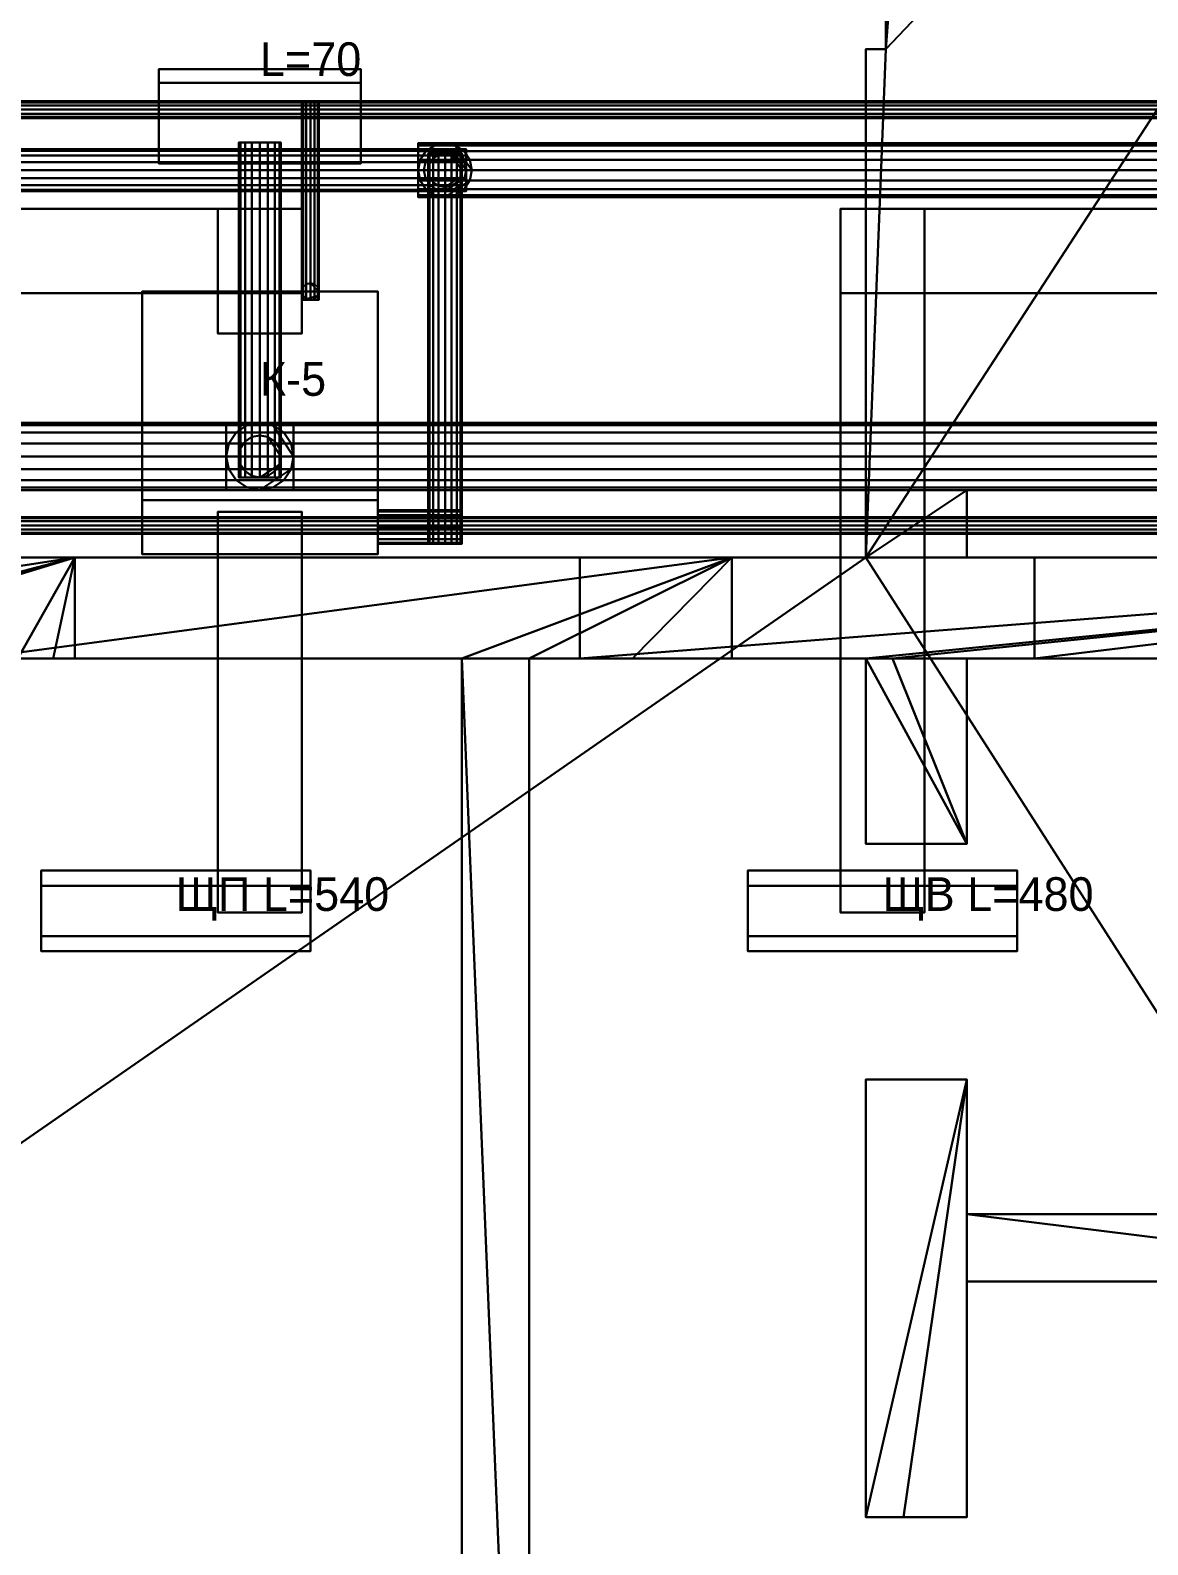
# Model space of a CAD drawing. Header units: millimetres. Extents: x -200 to 21055, y -200 to 16900.
# Drawn here: x 6918 to 10238, y 3517 to 8016 of the extents above; entities that cross this region are included whole.
import ezdxf

# ---------------------------------------------------------------- set-up
doc = ezdxf.new("R2010")
doc.units = ezdxf.units.MM
doc.layers.add('АР_3D_перекрытие', color=9, linetype='Continuous')
doc.layers.add('АР_3D_стены', color=8, linetype='Continuous')
for name, color, linetype, true_color in [('ОВ_3D_Кондиционирование', 6, 'Continuous', 0xc026d3), ('ОВ_3D_П1_приток', 5, 'Continuous', 0x2563eb), ('ОВ_3D_Фреон', 221, 'Continuous', 0xdb2777)]:
    doc.layers.add(name, color=color, linetype=linetype, true_color=true_color)

msp = doc.modelspace()

# ---------------------------------------------------------------- texts
at = {"layer": 'ОВ_3D_Кондиционирование'}
for s, p in [('К-5', (7600, 6930, 7700)), ('ЩП L=540', (7350, 5400, 7065)), ('ЩВ L=480', (9450, 5400, 7065))]:
    msp.add_text(s, height=100, dxfattribs=at).set_placement(p)
at = {"layer": 'ОВ_3D_П1_приток'}
msp.add_text('L=70', height=100, dxfattribs=at).set_placement((7600, 7880, 3210))

# ---------------------------------------------------------------- meshes
at = {"layer": 'АР_3D_перекрытие'}
mesh = msp.add_polyface(dxfattribs=at)
corners = [(9460, 7960, 3650), (9690, 11030, 3650), (12380, 11030, 3650), (12380, 11030, 4050), (9690, 11030, 4050), (9460, 7960, 4050), (9400.2, 6449.6, 3650), (9400.2, 7960, 3650), (9400.2, 7960, 4050), (9400.2, 6449.6, 4050), (150, 7960, 3650), (200.2, 7960, 3650), (200.2, 6449.6, 3650), (200.2, 6449.6, 4050), (200.2, 7960, 4050), (150, 7960, 4050), (1750.2, 13999.6, 3650), (1750.2, 13640, 3650), (150, 13640, 3650), (150, 13640, 4050), (1750.2, 13640, 4050), (1750.2, 13999.6, 4050), (-199.8, 16899.6, 3650), (1000.2, 16899.6, 3650), (1000.2, 13999.6, 3650), (1000.2, 13999.6, 4050), (1000.2, 16899.6, 4050), (-199.8, 16899.6, 4050), (12800.2, 899.6, 3650), (12800.2, -200.4, 3650), (-199.8, -200.4, 3650), (-199.8, -200.4, 4050), (12800.2, -200.4, 4050), (12800.2, 899.6, 4050), (13300.2, 1299.6, 3650), (13300.2, 899.6, 3650), (13300.2, 899.6, 4050), (13300.2, 1299.6, 4050), (19300.2, 899.6, 3650), (19300.2, 1299.6, 3650), (19800.2, 1299.6, 3650), (19800.2, 1299.6, 4050), (19300.2, 1299.6, 4050), (19300.2, 899.6, 4050), (19000.2, 15599.6, 3650), (19000.2, 15699.6, 3650), (20200.2, 15699.6, 3650), (20200.2, 15699.6, 4050), (19000.2, 15699.6, 4050), (19000.2, 15599.6, 4050), (9800.2, 15699.6, 3650), (12800.2, 15699.6, 3650), (12800.2, 15599.6, 3650), (12800.2, 15599.6, 4050), (12800.2, 15699.6, 4050), (9800.2, 15699.6, 4050), (8500.2, 16899.6, 3650), (9800.2, 16899.6, 3650), (9800.2, 16899.6, 4050), (8500.2, 16899.6, 4050), (7750.2, 13640, 3650), (7750.2, 13999.6, 3650), (8500.2, 13999.6, 3650), (8500.2, 13999.6, 4050), (7750.2, 13999.6, 4050), (7750.2, 13640, 4050), (9460, 13640, 3650), (9460, 13640, 4050), (20200.2, 899.6, 3650), (20200.2, 899.6, 4050), (9690, 15330, 3650), (9690, 15330, 4050), (12700.2, 1299.6, 3650), (12700.2, 1299.6, 4050), (19800.2, 8749.6, 3650), (19800.2, 8749.6, 4050), (12700.2, 8749.6, 3650), (12700.2, 8749.6, 4050), (12380, 15330, 3650), (12380, 15330, 4050)]
mesh.append_faces([[corners[k] for k in face] for face in [(0, 1, 2), (3, 4, 5), (6, 7, 0), (5, 8, 9), (10, 11, 12), (13, 14, 15), (16, 17, 18), (19, 20, 21), (22, 23, 24), (25, 26, 27), (28, 29, 30), (31, 32, 33), (34, 35, 28), (33, 36, 37), (38, 39, 40), (41, 42, 43), (44, 45, 46), (47, 48, 49), (50, 51, 52), (53, 54, 55), (56, 57, 50), (55, 58, 59), (60, 61, 62), (63, 64, 65), (1, 0, 66), (67, 5, 4), (6, 0, 2), (3, 5, 9), (24, 16, 18), (19, 21, 25), (34, 28, 30), (31, 33, 37), (68, 38, 40), (41, 43, 69), (62, 56, 50), (55, 59, 63), (66, 60, 62), (63, 65, 67), (70, 1, 66), (67, 4, 71), (22, 24, 18), (19, 25, 27), (72, 34, 30), (31, 37, 73), (68, 40, 74), (75, 41, 69), (70, 66, 62), (63, 67, 71), (22, 18, 10), (15, 19, 27), (46, 68, 74), (75, 69, 47), (70, 62, 50), (55, 63, 71), (22, 10, 12), (13, 15, 27), (46, 74, 76), (77, 75, 47), (70, 50, 52), (53, 55, 71), (30, 22, 12), (13, 27, 31), (44, 46, 76), (77, 47, 49), (70, 52, 44), (49, 53, 71), (30, 12, 6), (9, 13, 31), (78, 70, 44), (49, 71, 79), (72, 30, 6), (9, 31, 73), (78, 44, 76), (77, 49, 79), (72, 6, 2), (3, 9, 73), (78, 76, 72), (73, 77, 79), (72, 2, 78), (79, 3, 73), (23, 24, 25, 26), (24, 16, 21, 25), (16, 17, 20, 21), (17, 18, 19, 20), (18, 10, 15, 19), (10, 11, 14, 15), (11, 12, 13, 14), (12, 6, 9, 13), (6, 7, 8, 9), (7, 0, 5, 8), (0, 66, 67, 5), (66, 60, 65, 67), (60, 61, 64, 65), (61, 62, 63, 64), (62, 56, 59, 63), (56, 57, 58, 59), (57, 50, 55, 58), (50, 51, 54, 55), (51, 52, 53, 54), (52, 44, 49, 53), (44, 45, 48, 49), (45, 46, 47, 48), (46, 68, 69, 47), (68, 38, 43, 69), (38, 39, 42, 43), (39, 40, 41, 42), (40, 74, 75, 41), (74, 76, 77, 75), (76, 72, 73, 77), (72, 34, 37, 73), (34, 35, 36, 37), (35, 28, 33, 36), (28, 29, 32, 33), (29, 30, 31, 32), (30, 22, 27, 31), (22, 23, 26, 27), (2, 78, 79, 3), (78, 70, 71, 79), (70, 1, 4, 71), (1, 2, 3, 4)]])
at = {"layer": 'АР_3D_стены'}
mesh = msp.add_polyface(dxfattribs=at)
corners = [(11317.7, 4299.6), (9700.2, 4299.6), (9700.2, 4499.6), (9700.2, 4499.6, 3650), (9700.2, 4299.6, 3650), (11317.7, 4299.6, 3650), (12700.2, 3599.6), (12400.2, 3599.6), (12400.2, 4299.6), (12400.2, 4299.6, 3650), (12400.2, 3599.6, 3650), (12700.2, 3599.6, 3650), (12400.2, 9274.6), (12700.2, 9274.6), (12700.2, 9274.6, 3650), (12400.2, 9274.6, 3650), (8550.2, 6149.6), (8550.2, 6449.6), (12400.2, 6449.6), (12400.2, 6449.6, 3650), (8550.2, 6449.6, 3650), (8550.2, 6149.6, 3650), (9700.2, 5599.6), (9400.2, 5599.6), (9400.2, 6149.6), (9400.2, 6149.6, 3650), (9400.2, 5599.6, 3650), (9700.2, 5599.6, 3650), (9480.1, 6149.6), (9700.2, 6149.6), (9700.2, 6149.6, 3650), (9480.1, 6149.6, 3650), (12400.2, 4499.6), (12400.2, 4499.6, 3650), (12039.7, 6149.6), (12039.7, 6149.6, 3650), (12400.2, 6149.6), (12400.2, 6149.6, 3650)]
mesh.append_faces([[corners[k] for k in face] for face in [(0, 1, 2), (3, 4, 5), (6, 7, 8), (9, 10, 11), (12, 13, 6), (11, 14, 15), (16, 17, 18), (19, 20, 21), (22, 23, 24), (25, 26, 27), (28, 29, 22), (27, 30, 31), (0, 2, 32), (33, 3, 5), (18, 12, 6), (11, 15, 19), (24, 16, 18), (19, 21, 25), (28, 22, 24), (25, 27, 31), (8, 0, 32), (33, 5, 9), (28, 24, 18), (19, 25, 31), (6, 8, 32), (33, 9, 11), (34, 28, 18), (19, 31, 35), (6, 32, 36), (37, 33, 11), (36, 34, 18), (19, 35, 37), (18, 6, 36), (37, 11, 19), (1, 2, 3, 4), (2, 32, 33, 3), (32, 36, 37, 33), (36, 34, 35, 37), (34, 28, 31, 35), (28, 29, 30, 31), (29, 22, 27, 30), (22, 23, 26, 27), (23, 24, 25, 26), (24, 16, 21, 25), (16, 17, 20, 21), (17, 18, 19, 20), (18, 12, 15, 19), (12, 13, 14, 15), (13, 6, 11, 14), (6, 7, 10, 11), (7, 8, 9, 10), (8, 0, 5, 9), (0, 1, 4, 5)]])
mesh = msp.add_polyface(dxfattribs=at)
corners = [(12400.2, 1299.6, 3650), (12400.2, 5569.6, 3650), (12402.2, 5569.6, 3650), (12402.2, 5569.6, 7550), (12400.2, 5569.6, 7550), (12400.2, 1299.6, 7550), (12317.7, 899.6, 3650), (11900.2, 899.6, 3650), (11900.2, 1299.6, 3650), (11900.2, 1299.6, 7550), (11900.2, 899.6, 7550), (12317.7, 899.6, 7550), (12400.2, 7149.6, 3650), (12700.2, 7149.6, 3650), (12700.2, 6449.6, 3650), (12700.2, 6449.6, 7550), (12700.2, 7149.6, 7550), (12400.2, 7149.6, 7550), (9902.2, 6149.6, 3650), (9902.2, 6449.6, 3650), (12400.2, 6449.6, 3650), (12400.2, 6449.6, 7550), (9902.2, 6449.6, 7550), (9902.2, 6149.6, 7550), (12800.2, 899.6, 3650), (12800.2, 899.6, 7550), (12400.2, 6531.9, 3650), (12400.2, 6531.9, 7550), (12317.7, 6149.6, 3650), (12317.7, 6149.6, 7550), (12800.2, 6449.6, 3650), (12800.2, 6449.6, 7550), (12400.2, 6149.6, 3650), (12400.2, 6149.6, 7550), (12402.2, 6149.1, 3650), (12402.2, 6149.1, 7550), (12800.2, 1299.6, 3650), (12800.2, 1299.6, 7550)]
mesh.append_faces([[corners[k] for k in face] for face in [(0, 1, 2), (3, 4, 5), (6, 7, 8), (9, 10, 11), (12, 13, 14), (15, 16, 17), (18, 19, 20), (21, 22, 23), (24, 6, 8), (9, 11, 25), (26, 12, 14), (15, 17, 27), (28, 18, 20), (21, 23, 29), (20, 26, 14), (15, 27, 21), (28, 20, 14), (15, 21, 29), (28, 14, 30), (31, 15, 29), (32, 28, 30), (31, 29, 33), (24, 8, 0), (5, 9, 25), (34, 32, 30), (31, 33, 35), (24, 0, 2), (3, 5, 25), (34, 30, 24), (25, 31, 35), (24, 2, 34), (35, 3, 25), (1, 2, 3, 4), (2, 34, 35, 3), (34, 32, 33, 35), (32, 32, 33, 33), (32, 28, 29, 33), (28, 18, 23, 29), (18, 19, 22, 23), (19, 20, 21, 22), (20, 26, 27, 21), (26, 12, 17, 27), (12, 13, 16, 17), (13, 14, 15, 16), (14, 30, 31, 15), (30, 36, 37, 31), (36, 36, 37, 37), (36, 24, 25, 37), (24, 6, 11, 25), (6, 7, 10, 11), (7, 8, 9, 10), (8, 36, 37, 9), (36, 0, 5, 37), (0, 1, 4, 5)]])
mesh = msp.add_polyface(dxfattribs=at)
corners = [(9400.2, 6449.6), (9400.2, 6649.6), (9700.2, 6649.6), (9700.2, 6649.6, 3650), (9400.2, 6649.6, 3650), (9400.2, 6449.6, 3650), (9700.2, 6449.6), (9700.2, 6449.6, 3650)]
mesh.append_faces([[corners[k] for k in face] for face in [(0, 1, 2), (3, 4, 5), (2, 6, 0), (5, 7, 3), (1, 2, 3, 4), (2, 6, 7, 3), (6, 0, 5, 7), (0, 1, 4, 5)]])
mesh = msp.add_polyface(dxfattribs=at)
corners = [(5150.2, -200.4), (5150.2, 199.6), (5900.2, 199.6), (5900.2, 199.6, 3650), (5150.2, 199.6, 3650), (5150.2, -200.4, 3650), (6300.2, 199.6), (6300.2, -200.4), (5541.2, -200.4), (5541.2, -200.4, 3650), (6300.2, -200.4, 3650), (6300.2, 199.6, 3650), (6300.2, 899.6), (6003.4, 199.6), (6003.4, 199.6, 3650), (6300.2, 899.6, 3650), (7250.2, 1299.6), (7250.2, 899.6), (6985.3, 899.6), (6985.3, 899.6, 3650), (7250.2, 899.6, 3650), (7250.2, 1299.6, 3650), (6062.4, 6149.6), (6200.2, 6149.6), (6200.2, 1299.6), (6200.2, 1299.6, 3650), (6200.2, 6149.6, 3650), (6062.4, 6149.6, 3650), (7050.2, 6449.6), (7050.2, 6149.6), (6985.3, 6149.6), (6985.3, 6149.6, 3650), (7050.2, 6149.6, 3650), (7050.2, 6449.6, 3650), (5100.2, 6149.6), (5100.2, 6449.6), (5100.2, 6449.6, 3650), (5100.2, 6149.6, 3650), (6880.2, 6149.6), (6880.2, 6149.6, 3650), (5900.2, 6149.6), (5900.2, 6149.6, 3650), (6300.2, 1299.6), (6300.2, 1299.6, 3650), (5900.2, 599.6), (5900.2, 599.6, 3650), (5900.2, 2449.6), (5900.2, 2449.6, 3650), (5900.2, 1299.6), (5900.2, 1299.6, 3650)]
mesh.append_faces([[corners[k] for k in face] for face in [(0, 1, 2), (3, 4, 5), (6, 7, 8), (9, 10, 11), (12, 6, 13), (14, 11, 15), (16, 17, 18), (19, 20, 21), (22, 23, 24), (25, 26, 27), (28, 29, 30), (31, 32, 33), (34, 35, 28), (33, 36, 37), (8, 0, 2), (3, 5, 9), (13, 6, 8), (9, 11, 14), (16, 18, 12), (15, 19, 21), (28, 30, 38), (39, 31, 33), (40, 34, 28), (33, 37, 41), (13, 8, 2), (3, 9, 14), (42, 16, 12), (15, 21, 43), (28, 38, 22), (27, 39, 33), (13, 2, 44), (45, 3, 14), (42, 12, 13), (14, 15, 43), (40, 28, 22), (27, 33, 41), (42, 13, 44), (45, 14, 43), (40, 22, 24), (25, 27, 41), (24, 42, 44), (45, 43, 25), (46, 40, 24), (25, 41, 47), (44, 46, 24), (25, 47, 45), (48, 48, 49, 49), (48, 46, 47, 49), (46, 40, 41, 47), (40, 34, 37, 41), (34, 35, 36, 37), (35, 28, 33, 36), (28, 29, 32, 33), (29, 30, 31, 32), (30, 38, 39, 31), (38, 22, 27, 39), (22, 23, 26, 27), (23, 24, 25, 26), (24, 42, 43, 25), (42, 16, 21, 43), (16, 17, 20, 21), (17, 18, 19, 20), (18, 12, 15, 19), (12, 6, 11, 15), (6, 13, 14, 11), (13, 6, 11, 14), (6, 7, 10, 11), (7, 8, 9, 10), (8, 0, 5, 9), (0, 1, 4, 5), (1, 2, 3, 4), (2, 44, 45, 3), (44, 48, 49, 45)]])
mesh = msp.add_polyface(dxfattribs=at)
corners = [(8400.2, 1299.6, 3650), (8200.2, 1299.6, 3650), (8200.2, 6149.6, 3650), (8200.2, 6149.6, 7550), (8200.2, 1299.6, 7550), (8400.2, 1299.6, 7550), (9002.2, 6449.6, 3650), (9002.2, 6149.6, 3650), (8707.4, 6149.6, 3650), (8707.4, 6149.6, 7550), (9002.2, 6149.6, 7550), (9002.2, 6449.6, 7550), (6750.2, 6149.6, 3650), (6750.2, 6449.6, 3650), (6750.2, 6449.6, 7550), (6750.2, 6149.6, 7550), (8400.2, 6149.6, 3650), (8400.2, 6149.6, 7550)]
mesh.append_faces([[corners[k] for k in face] for face in [(0, 1, 2), (3, 4, 5), (6, 7, 8), (9, 10, 11), (12, 13, 6), (11, 14, 15), (2, 12, 6), (11, 15, 3), (16, 0, 2), (3, 5, 17), (6, 8, 16), (17, 9, 11), (16, 2, 6), (11, 3, 17), (2, 12, 15, 3), (12, 13, 14, 15), (13, 6, 11, 14), (6, 7, 10, 11), (7, 8, 9, 10), (8, 16, 17, 9), (16, 16, 17, 17), (16, 0, 5, 17), (0, 1, 4, 5), (1, 2, 3, 4)]])
mesh = msp.add_polyface(dxfattribs=at)
corners = [(9400.2, 3599.6), (9400.2, 4899.6), (9700.2, 4899.6), (9700.2, 4899.6, 3650), (9400.2, 4899.6, 3650), (9400.2, 3599.6, 3650), (9700.2, 3599.6), (9512.5, 3599.6), (9512.5, 3599.6, 3650), (9700.2, 3599.6, 3650)]
mesh.append_faces([[corners[k] for k in face] for face in [(0, 1, 2), (3, 4, 5), (2, 6, 7), (8, 9, 3), (7, 0, 2), (3, 5, 8), (1, 2, 3, 4), (2, 6, 9, 3), (6, 7, 8, 9), (7, 0, 5, 8), (0, 1, 4, 5)]])
at = {"layer": 'ОВ_3D_Кондиционирование'}
mesh = msp.add_polyface(dxfattribs=at)
corners = [(4875, 7235, 7255), (4875, 7485, 7255), (7725, 7485, 7255), (7725, 7235, 7255), (4875, 7485, 7405), (7725, 7485, 7405), (4875, 7235, 7405), (7725, 7235, 7405)]
mesh.append_faces([[corners[k] for k in face] for face in [(0, 1, 2, 3), (1, 4, 5, 2), (4, 6, 7, 5), (6, 0, 3, 7), (6, 4, 1, 0), (3, 2, 5, 7)]])
mesh = msp.add_polyface(dxfattribs=at)
corners = [(7475, 7485, 7255), (7725, 7485, 7255), (7725, 7115, 7255), (7475, 7115, 7255), (7725, 7485, 7405), (7725, 7115, 7405), (7475, 7485, 7405), (7475, 7115, 7405)]
mesh.append_faces([[corners[k] for k in face] for face in [(0, 1, 2, 3), (1, 4, 5, 2), (4, 6, 7, 5), (6, 0, 3, 7), (6, 4, 1, 0), (3, 2, 5, 7)]])
mesh = msp.add_polyface(dxfattribs=at)
corners = [(9575, 5395, 7255), (9325, 5395, 7255), (9325, 7485, 7255), (9575, 7485, 7255), (9325, 5395, 7405), (9325, 7485, 7405), (9575, 5395, 7405), (9575, 7485, 7405)]
mesh.append_faces([[corners[k] for k in face] for face in [(0, 1, 2, 3), (1, 4, 5, 2), (4, 6, 7, 5), (6, 0, 3, 7), (6, 4, 1, 0), (3, 2, 5, 7)]])
mesh = msp.add_polyface(dxfattribs=at)
corners = [(9325, 7235, 7255), (9325, 7485, 7255), (11525, 7485, 7255), (11525, 7235, 7255), (9325, 7485, 7405), (11525, 7485, 7405), (9325, 7235, 7405), (11525, 7235, 7405)]
mesh.append_faces([[corners[k] for k in face] for face in [(0, 1, 2, 3), (1, 4, 5, 2), (4, 6, 7, 5), (6, 0, 3, 7), (6, 4, 1, 0), (3, 2, 5, 7)]])
mesh = msp.add_polyface(dxfattribs=at)
corners = [(7250, 6620, 7180), (7250, 7240, 7180), (7950, 7240, 7180), (7950, 6620, 7180), (7250, 6620, 7380), (7950, 6620, 7380), (7950, 7240, 7380), (7250, 7240, 7380)]
mesh.append_faces([[corners[k] for k in face] for face in [(0, 1, 2, 3), (4, 5, 6, 7), (0, 3, 5, 4), (3, 2, 6, 5), (2, 1, 7, 6), (1, 0, 4, 7)]])
mesh = msp.add_polyface(dxfattribs=at)
corners = [(7250, 6460, 7180), (7250, 6620, 7180), (7950, 6620, 7180), (7950, 6460, 7180), (7250, 6460, 7405), (7950, 6460, 7405), (7950, 6620, 7405), (7250, 6620, 7405)]
mesh.append_faces([[corners[k] for k in face] for face in [(0, 1, 2, 3), (4, 5, 6, 7), (0, 3, 5, 4), (3, 2, 6, 5), (2, 1, 7, 6), (1, 0, 4, 7)]])
mesh = msp.add_polyface(dxfattribs=at)
corners = [(7475, 6585, 7255), (7725, 6585, 7255), (7725, 5395, 7255), (7475, 5395, 7255), (7725, 6585, 7405), (7725, 5395, 7405), (7475, 6585, 7405), (7475, 5395, 7405)]
mesh.append_faces([[corners[k] for k in face] for face in [(0, 1, 2, 3), (1, 4, 5, 2), (4, 6, 7, 5), (6, 0, 3, 7), (6, 4, 1, 0), (3, 2, 5, 7)]])
mesh = msp.add_polyface(dxfattribs=at)
corners = [(6950, 5280, 7205), (6950, 5520, 7205), (7750, 5520, 7205), (7750, 5280, 7205), (6950, 5280, 7455), (7750, 5280, 7455), (7750, 5520, 7455), (6950, 5520, 7455)]
mesh.append_faces([[corners[k] for k in face] for face in [(0, 1, 2, 3), (4, 5, 6, 7), (0, 3, 5, 4), (3, 2, 6, 5), (2, 1, 7, 6), (1, 0, 4, 7)]])
mesh = msp.add_polyface(dxfattribs=at)
corners = [(9050, 5280, 7205), (9050, 5520, 7205), (9850, 5520, 7205), (9850, 5280, 7205), (9050, 5280, 7455), (9850, 5280, 7455), (9850, 5520, 7455), (9050, 5520, 7455)]
mesh.append_faces([[corners[k] for k in face] for face in [(0, 1, 2, 3), (4, 5, 6, 7), (0, 3, 5, 4), (3, 2, 6, 5), (2, 1, 7, 6), (1, 0, 4, 7)]])
mesh = msp.add_polyface(dxfattribs=at)
corners = [(6950, 5325, 7185), (6950, 5475, 7185), (7750, 5475, 7185), (7750, 5325, 7185), (6950, 5325, 7205), (7750, 5325, 7205), (7750, 5475, 7205), (6950, 5475, 7205)]
mesh.append_faces([[corners[k] for k in face] for face in [(0, 1, 2, 3), (4, 5, 6, 7), (0, 3, 5, 4), (3, 2, 6, 5), (2, 1, 7, 6), (1, 0, 4, 7)]])
mesh = msp.add_polyface(dxfattribs=at)
corners = [(9050, 5325, 7185), (9050, 5475, 7185), (9850, 5475, 7185), (9850, 5325, 7185), (9050, 5325, 7205), (9850, 5325, 7205), (9850, 5475, 7205), (9050, 5475, 7205)]
mesh.append_faces([[corners[k] for k in face] for face in [(0, 1, 2, 3), (4, 5, 6, 7), (0, 3, 5, 4), (3, 2, 6, 5), (2, 1, 7, 6), (1, 0, 4, 7)]])
at = {"layer": 'ОВ_3D_П1_приток'}
mesh = msp.add_polyface(dxfattribs=at)
corners = [(7300, 7860, 3330), (7300, 7900, 3330), (7900, 7900, 3330), (7900, 7860, 3330), (7300, 7860, 3470), (7900, 7860, 3470), (7900, 7900, 3470), (7300, 7900, 3470)]
mesh.append_faces([[corners[k] for k in face] for face in [(0, 1, 2, 3), (4, 5, 6, 7), (0, 3, 5, 4), (3, 2, 6, 5), (2, 1, 7, 6), (1, 0, 4, 7)]])
mesh = msp.add_polyface(dxfattribs=at)
corners = [(7300, 7620, 3300), (7300, 7860, 3300), (7900, 7860, 3300), (7900, 7620, 3300), (7300, 7620, 3500), (7900, 7620, 3500), (7900, 7860, 3500), (7300, 7860, 3500)]
mesh.append_faces([[corners[k] for k in face] for face in [(0, 1, 2, 3), (4, 5, 6, 7), (0, 3, 5, 4), (3, 2, 6, 5), (2, 1, 7, 6), (1, 0, 4, 7)]])
mesh = msp.add_polyface(dxfattribs=at)
corners = [(8212.5, 7537.5, 7300), (8212.5, 7542.3, 7323.9), (3837.5, 7542.3, 7323.9), (3837.5, 7537.5, 7300), (8212.5, 7555.8, 7344.2), (3837.5, 7555.8, 7344.2), (8212.5, 7576.1, 7357.7), (3837.5, 7576.1, 7357.7), (8212.5, 7600, 7362.5), (3837.5, 7600, 7362.5), (8212.5, 7623.9, 7357.7), (3837.5, 7623.9, 7357.7), (8212.5, 7644.2, 7344.2), (3837.5, 7644.2, 7344.2), (8212.5, 7657.7, 7323.9), (3837.5, 7657.7, 7323.9), (8212.5, 7662.5, 7300), (3837.5, 7662.5, 7300), (8212.5, 7657.7, 7276.1), (3837.5, 7657.7, 7276.1), (8212.5, 7644.2, 7255.8), (3837.5, 7644.2, 7255.8), (8212.5, 7623.9, 7242.3), (3837.5, 7623.9, 7242.3), (8212.5, 7600, 7237.5), (3837.5, 7600, 7237.5), (8212.5, 7576.1, 7242.3), (3837.5, 7576.1, 7242.3), (8212.5, 7555.8, 7255.8), (3837.5, 7555.8, 7255.8), (8212.5, 7542.3, 7276.1), (3837.5, 7542.3, 7276.1)]
mesh.append_faces([[corners[k] for k in face] for face in [(0, 1, 2, 3), (1, 4, 5, 2), (4, 6, 7, 5), (6, 8, 9, 7), (8, 10, 11, 9), (10, 12, 13, 11), (12, 14, 15, 13), (14, 16, 17, 15), (16, 18, 19, 17), (18, 20, 21, 19), (20, 22, 23, 21), (22, 24, 25, 23), (24, 26, 27, 25), (26, 28, 29, 27), (28, 30, 31, 29), (30, 0, 3, 31), (30, 28, 26, 24), (3, 2, 5, 7)]])
mesh = msp.add_polyface(dxfattribs=at)
corners = [(7537.5, 6687.5, 3400), (7542.3, 6687.5, 3423.9), (7542.3, 7682.5, 3423.9), (7537.5, 7682.5, 3400), (7555.8, 6687.5, 3444.2), (7555.8, 7682.5, 3444.2), (7576.1, 6687.5, 3457.7), (7576.1, 7682.5, 3457.7), (7600, 6687.5, 3462.5), (7600, 7682.5, 3462.5), (7623.9, 6687.5, 3457.7), (7623.9, 7682.5, 3457.7), (7644.2, 6687.5, 3444.2), (7644.2, 7682.5, 3444.2), (7657.7, 6687.5, 3423.9), (7657.7, 7682.5, 3423.9), (7662.5, 6687.5, 3400), (7662.5, 7682.5, 3400), (7657.7, 6687.5, 3376.1), (7657.7, 7682.5, 3376.1), (7644.2, 6687.5, 3355.8), (7644.2, 7682.5, 3355.8), (7623.9, 6687.5, 3342.3), (7623.9, 7682.5, 3342.3), (7600, 6687.5, 3337.5), (7600, 7682.5, 3337.5), (7576.1, 6687.5, 3342.3), (7576.1, 7682.5, 3342.3), (7555.8, 6687.5, 3355.8), (7555.8, 7682.5, 3355.8), (7542.3, 6687.5, 3376.1), (7542.3, 7682.5, 3376.1)]
mesh.append_faces([[corners[k] for k in face] for face in [(0, 1, 2, 3), (1, 4, 5, 2), (4, 6, 7, 5), (6, 8, 9, 7), (8, 10, 11, 9), (10, 12, 13, 11), (12, 14, 15, 13), (14, 16, 17, 15), (16, 18, 19, 17), (18, 20, 21, 19), (20, 22, 23, 21), (22, 24, 25, 23), (24, 26, 27, 25), (26, 28, 29, 27), (28, 30, 31, 29), (30, 0, 3, 31), (30, 28, 26, 24), (3, 2, 5, 7)]])
mesh = msp.add_polyface(dxfattribs=at)
corners = [(11930, 7520, 7310), (11930, 7526.1, 7340.6), (8070, 7526.1, 7340.6), (8070, 7520, 7310), (11930, 7543.4, 7366.6), (8070, 7543.4, 7366.6), (11930, 7569.4, 7383.9), (8070, 7569.4, 7383.9), (11930, 7600, 7390), (8070, 7600, 7390), (11930, 7630.6, 7383.9), (8070, 7630.6, 7383.9), (11930, 7656.6, 7366.6), (8070, 7656.6, 7366.6), (11930, 7673.9, 7340.6), (8070, 7673.9, 7340.6), (11930, 7680, 7310), (8070, 7680, 7310), (11930, 7673.9, 7279.4), (8070, 7673.9, 7279.4), (11930, 7656.6, 7253.4), (8070, 7656.6, 7253.4), (11930, 7630.6, 7236.1), (8070, 7630.6, 7236.1), (11930, 7600, 7230), (8070, 7600, 7230), (11930, 7569.4, 7236.1), (8070, 7569.4, 7236.1), (11930, 7543.4, 7253.4), (8070, 7543.4, 7253.4), (11930, 7526.1, 7279.4), (8070, 7526.1, 7279.4)]
mesh.append_faces([[corners[k] for k in face] for face in [(0, 1, 2, 3), (1, 4, 5, 2), (4, 6, 7, 5), (6, 8, 9, 7), (8, 10, 11, 9), (10, 12, 13, 11), (12, 14, 15, 13), (14, 16, 17, 15), (16, 18, 19, 17), (18, 20, 21, 19), (20, 22, 23, 21), (22, 24, 25, 23), (24, 26, 27, 25), (26, 28, 29, 27), (28, 30, 31, 29), (30, 0, 3, 31), (30, 28, 26, 24), (3, 2, 5, 7)]])
mesh = msp.add_polyface(dxfattribs=at)
corners = [(8230, 7600, 7310), (8223.9, 7630.6, 7310), (8223.9, 7630.6, 7300), (8230, 7600, 7300), (8206.6, 7656.6, 7310), (8206.6, 7656.6, 7300), (8180.6, 7673.9, 7310), (8180.6, 7673.9, 7300), (8150, 7680, 7310), (8150, 7680, 7300), (8119.4, 7673.9, 7310), (8119.4, 7673.9, 7300), (8093.4, 7656.6, 7310), (8093.4, 7656.6, 7300), (8076.1, 7630.6, 7310), (8076.1, 7630.6, 7300), (8070, 7600, 7310), (8070, 7600, 7300), (8076.1, 7569.4, 7310), (8076.1, 7569.4, 7300), (8093.4, 7543.4, 7310), (8093.4, 7543.4, 7300), (8119.4, 7526.1, 7310), (8119.4, 7526.1, 7300), (8150, 7520, 7310), (8150, 7520, 7300), (8180.6, 7526.1, 7310), (8180.6, 7526.1, 7300), (8206.6, 7543.4, 7310), (8206.6, 7543.4, 7300), (8223.9, 7569.4, 7310), (8223.9, 7569.4, 7300)]
mesh.append_faces([[corners[k] for k in face] for face in [(0, 1, 2, 3), (1, 4, 5, 2), (4, 6, 7, 5), (6, 8, 9, 7), (8, 10, 11, 9), (10, 12, 13, 11), (12, 14, 15, 13), (14, 16, 17, 15), (16, 18, 19, 17), (18, 20, 21, 19), (20, 22, 23, 21), (22, 24, 25, 23), (24, 26, 27, 25), (26, 28, 29, 27), (28, 30, 31, 29), (30, 0, 3, 31), (30, 28, 26, 24), (3, 2, 5, 7)]])
mesh = msp.add_polyface(dxfattribs=at)
corners = [(8212.5, 7600, 7300), (8207.7, 7623.9, 7300), (8207.7, 7623.9, 7310), (8212.5, 7600, 7310), (8194.2, 7644.2, 7300), (8194.2, 7644.2, 7310), (8173.9, 7657.7, 7300), (8173.9, 7657.7, 7310), (8150, 7662.5, 7300), (8150, 7662.5, 7310), (8126.1, 7657.7, 7300), (8126.1, 7657.7, 7310), (8105.8, 7644.2, 7300), (8105.8, 7644.2, 7310), (8092.3, 7623.9, 7300), (8092.3, 7623.9, 7310), (8087.5, 7600, 7300), (8087.5, 7600, 7310), (8092.3, 7576.1, 7300), (8092.3, 7576.1, 7310), (8105.8, 7555.8, 7300), (8105.8, 7555.8, 7310), (8126.1, 7542.3, 7300), (8126.1, 7542.3, 7310), (8150, 7537.5, 7300), (8150, 7537.5, 7310), (8173.9, 7542.3, 7300), (8173.9, 7542.3, 7310), (8194.2, 7555.8, 7300), (8194.2, 7555.8, 7310), (8207.7, 7576.1, 7300), (8207.7, 7576.1, 7310)]
mesh.append_faces([[corners[k] for k in face] for face in [(0, 1, 2, 3), (1, 4, 5, 2), (4, 6, 7, 5), (6, 8, 9, 7), (8, 10, 11, 9), (10, 12, 13, 11), (12, 14, 15, 13), (14, 16, 17, 15), (16, 18, 19, 17), (18, 20, 21, 19), (20, 22, 23, 21), (22, 24, 25, 23), (24, 26, 27, 25), (26, 28, 29, 27), (28, 30, 31, 29), (30, 0, 3, 31), (30, 28, 26, 24), (3, 2, 5, 7)]])
mesh = msp.add_polyface(dxfattribs=at)
corners = [(8200, 7650, 7300), (8196.2, 7650, 7319.1), (8196.2, 6490, 7319.1), (8200, 6490, 7300), (8185.4, 7650, 7335.4), (8185.4, 6490, 7335.4), (8169.1, 7650, 7346.2), (8169.1, 6490, 7346.2), (8150, 7650, 7350), (8150, 6490, 7350), (8130.9, 7650, 7346.2), (8130.9, 6490, 7346.2), (8114.6, 7650, 7335.4), (8114.6, 6490, 7335.4), (8103.8, 7650, 7319.1), (8103.8, 6490, 7319.1), (8100, 7650, 7300), (8100, 6490, 7300), (8103.8, 7650, 7280.9), (8103.8, 6490, 7280.9), (8114.6, 7650, 7264.6), (8114.6, 6490, 7264.6), (8130.9, 7650, 7253.8), (8130.9, 6490, 7253.8), (8150, 7650, 7250), (8150, 6490, 7250), (8169.1, 7650, 7253.8), (8169.1, 6490, 7253.8), (8185.4, 7650, 7264.6), (8185.4, 6490, 7264.6), (8196.2, 7650, 7280.9), (8196.2, 6490, 7280.9)]
mesh.append_faces([[corners[k] for k in face] for face in [(0, 1, 2, 3), (1, 4, 5, 2), (4, 6, 7, 5), (6, 8, 9, 7), (8, 10, 11, 9), (10, 12, 13, 11), (12, 14, 15, 13), (14, 16, 17, 15), (16, 18, 19, 17), (18, 20, 21, 19), (20, 22, 23, 21), (22, 24, 25, 23), (24, 26, 27, 25), (26, 28, 29, 27), (28, 30, 31, 29), (30, 0, 3, 31), (30, 28, 26, 24), (3, 2, 5, 7)]])
mesh = msp.add_polyface(dxfattribs=at)
corners = [(8200, 7600, 7300), (8196.2, 7619.1, 7300), (8196.2, 7619.1, 7310), (8200, 7600, 7310), (8185.4, 7635.4, 7300), (8185.4, 7635.4, 7310), (8169.1, 7646.2, 7300), (8169.1, 7646.2, 7310), (8150, 7650, 7300), (8150, 7650, 7310), (8130.9, 7646.2, 7300), (8130.9, 7646.2, 7310), (8114.6, 7635.4, 7300), (8114.6, 7635.4, 7310), (8103.8, 7619.1, 7300), (8103.8, 7619.1, 7310), (8100, 7600, 7300), (8100, 7600, 7310), (8103.8, 7580.9, 7300), (8103.8, 7580.9, 7310), (8114.6, 7564.6, 7300), (8114.6, 7564.6, 7310), (8130.9, 7553.8, 7300), (8130.9, 7553.8, 7310), (8150, 7550, 7300), (8150, 7550, 7310), (8169.1, 7553.8, 7300), (8169.1, 7553.8, 7310), (8185.4, 7564.6, 7300), (8185.4, 7564.6, 7310), (8196.2, 7580.9, 7300), (8196.2, 7580.9, 7310)]
mesh.append_faces([[corners[k] for k in face] for face in [(0, 1, 2, 3), (1, 4, 5, 2), (4, 6, 7, 5), (6, 8, 9, 7), (8, 10, 11, 9), (10, 12, 13, 11), (12, 14, 15, 13), (14, 16, 17, 15), (16, 18, 19, 17), (18, 20, 21, 19), (20, 22, 23, 21), (22, 24, 25, 23), (24, 26, 27, 25), (26, 28, 29, 27), (28, 30, 31, 29), (30, 0, 3, 31), (30, 28, 26, 24), (3, 2, 5, 7)]])
mesh = msp.add_polyface(dxfattribs=at)
corners = [(7700, 6650, 3430), (7700, 6657.6, 3468.3), (4500, 6657.6, 3468.3), (4500, 6650, 3430), (7700, 6679.3, 3500.7), (4500, 6679.3, 3500.7), (7700, 6711.7, 3522.4), (4500, 6711.7, 3522.4), (7700, 6750, 3530), (4500, 6750, 3530), (7700, 6788.3, 3522.4), (4500, 6788.3, 3522.4), (7700, 6820.7, 3500.7), (4500, 6820.7, 3500.7), (7700, 6842.4, 3468.3), (4500, 6842.4, 3468.3), (7700, 6850, 3430), (4500, 6850, 3430), (7700, 6842.4, 3391.7), (4500, 6842.4, 3391.7), (7700, 6820.7, 3359.3), (4500, 6820.7, 3359.3), (7700, 6788.3, 3337.6), (4500, 6788.3, 3337.6), (7700, 6750, 3330), (4500, 6750, 3330), (7700, 6711.7, 3337.6), (4500, 6711.7, 3337.6), (7700, 6679.3, 3359.3), (4500, 6679.3, 3359.3), (7700, 6657.6, 3391.7), (4500, 6657.6, 3391.7)]
mesh.append_faces([[corners[k] for k in face] for face in [(0, 1, 2, 3), (1, 4, 5, 2), (4, 6, 7, 5), (6, 8, 9, 7), (8, 10, 11, 9), (10, 12, 13, 11), (12, 14, 15, 13), (14, 16, 17, 15), (16, 18, 19, 17), (18, 20, 21, 19), (20, 22, 23, 21), (22, 24, 25, 23), (24, 26, 27, 25), (26, 28, 29, 27), (28, 30, 31, 29), (30, 0, 3, 31), (30, 28, 26, 24), (3, 2, 5, 7)]])
mesh = msp.add_polyface(dxfattribs=at)
corners = [(10700, 6650, 3430), (10700, 6657.6, 3468.3), (7500, 6657.6, 3468.3), (7500, 6650, 3430), (10700, 6679.3, 3500.7), (7500, 6679.3, 3500.7), (10700, 6711.7, 3522.4), (7500, 6711.7, 3522.4), (10700, 6750, 3530), (7500, 6750, 3530), (10700, 6788.3, 3522.4), (7500, 6788.3, 3522.4), (10700, 6820.7, 3500.7), (7500, 6820.7, 3500.7), (10700, 6842.4, 3468.3), (7500, 6842.4, 3468.3), (10700, 6850, 3430), (7500, 6850, 3430), (10700, 6842.4, 3391.7), (7500, 6842.4, 3391.7), (10700, 6820.7, 3359.3), (7500, 6820.7, 3359.3), (10700, 6788.3, 3337.6), (7500, 6788.3, 3337.6), (10700, 6750, 3330), (7500, 6750, 3330), (10700, 6711.7, 3337.6), (7500, 6711.7, 3337.6), (10700, 6679.3, 3359.3), (7500, 6679.3, 3359.3), (10700, 6657.6, 3391.7), (7500, 6657.6, 3391.7)]
mesh.append_faces([[corners[k] for k in face] for face in [(0, 1, 2, 3), (1, 4, 5, 2), (4, 6, 7, 5), (6, 8, 9, 7), (8, 10, 11, 9), (10, 12, 13, 11), (12, 14, 15, 13), (14, 16, 17, 15), (16, 18, 19, 17), (18, 20, 21, 19), (20, 22, 23, 21), (22, 24, 25, 23), (24, 26, 27, 25), (26, 28, 29, 27), (28, 30, 31, 29), (30, 0, 3, 31), (30, 28, 26, 24), (3, 2, 5, 7)]])
mesh = msp.add_polyface(dxfattribs=at)
corners = [(7700, 6750, 3430), (7692.4, 6788.3, 3430), (7692.4, 6788.3, 3400), (7700, 6750, 3400), (7670.7, 6820.7, 3430), (7670.7, 6820.7, 3400), (7638.3, 6842.4, 3430), (7638.3, 6842.4, 3400), (7600, 6850, 3430), (7600, 6850, 3400), (7561.7, 6842.4, 3430), (7561.7, 6842.4, 3400), (7529.3, 6820.7, 3430), (7529.3, 6820.7, 3400), (7507.6, 6788.3, 3430), (7507.6, 6788.3, 3400), (7500, 6750, 3430), (7500, 6750, 3400), (7507.6, 6711.7, 3430), (7507.6, 6711.7, 3400), (7529.3, 6679.3, 3430), (7529.3, 6679.3, 3400), (7561.7, 6657.6, 3430), (7561.7, 6657.6, 3400), (7600, 6650, 3430), (7600, 6650, 3400), (7638.3, 6657.6, 3430), (7638.3, 6657.6, 3400), (7670.7, 6679.3, 3430), (7670.7, 6679.3, 3400), (7692.4, 6711.7, 3430), (7692.4, 6711.7, 3400)]
mesh.append_faces([[corners[k] for k in face] for face in [(0, 1, 2, 3), (1, 4, 5, 2), (4, 6, 7, 5), (6, 8, 9, 7), (8, 10, 11, 9), (10, 12, 13, 11), (12, 14, 15, 13), (14, 16, 17, 15), (16, 18, 19, 17), (18, 20, 21, 19), (20, 22, 23, 21), (22, 24, 25, 23), (24, 26, 27, 25), (26, 28, 29, 27), (28, 30, 31, 29), (30, 0, 3, 31), (30, 28, 26, 24), (3, 2, 5, 7)]])
mesh = msp.add_polyface(dxfattribs=at)
corners = [(7700, 6750, 3430), (7692.4, 6788.3, 3430), (7692.4, 6788.3, 3400), (7700, 6750, 3400), (7670.7, 6820.7, 3430), (7670.7, 6820.7, 3400), (7638.3, 6842.4, 3430), (7638.3, 6842.4, 3400), (7600, 6850, 3430), (7600, 6850, 3400), (7561.7, 6842.4, 3430), (7561.7, 6842.4, 3400), (7529.3, 6820.7, 3430), (7529.3, 6820.7, 3400), (7507.6, 6788.3, 3430), (7507.6, 6788.3, 3400), (7500, 6750, 3430), (7500, 6750, 3400), (7507.6, 6711.7, 3430), (7507.6, 6711.7, 3400), (7529.3, 6679.3, 3430), (7529.3, 6679.3, 3400), (7561.7, 6657.6, 3430), (7561.7, 6657.6, 3400), (7600, 6650, 3430), (7600, 6650, 3400), (7638.3, 6657.6, 3430), (7638.3, 6657.6, 3400), (7670.7, 6679.3, 3430), (7670.7, 6679.3, 3400), (7692.4, 6711.7, 3430), (7692.4, 6711.7, 3400)]
mesh.append_faces([[corners[k] for k in face] for face in [(0, 1, 2, 3), (1, 4, 5, 2), (4, 6, 7, 5), (6, 8, 9, 7), (8, 10, 11, 9), (10, 12, 13, 11), (12, 14, 15, 13), (14, 16, 17, 15), (16, 18, 19, 17), (18, 20, 21, 19), (20, 22, 23, 21), (22, 24, 25, 23), (24, 26, 27, 25), (26, 28, 29, 27), (28, 30, 31, 29), (30, 0, 3, 31), (30, 28, 26, 24), (3, 2, 5, 7)]])
mesh = msp.add_polyface(dxfattribs=at)
corners = [(7662.5, 6750, 3400), (7657.7, 6773.9, 3400), (7657.7, 6773.9, 3430), (7662.5, 6750, 3430), (7644.2, 6794.2, 3400), (7644.2, 6794.2, 3430), (7623.9, 6807.7, 3400), (7623.9, 6807.7, 3430), (7600, 6812.5, 3400), (7600, 6812.5, 3430), (7576.1, 6807.7, 3400), (7576.1, 6807.7, 3430), (7555.8, 6794.2, 3400), (7555.8, 6794.2, 3430), (7542.3, 6773.9, 3400), (7542.3, 6773.9, 3430), (7537.5, 6750, 3400), (7537.5, 6750, 3430), (7542.3, 6726.1, 3400), (7542.3, 6726.1, 3430), (7555.8, 6705.8, 3400), (7555.8, 6705.8, 3430), (7576.1, 6692.3, 3400), (7576.1, 6692.3, 3430), (7600, 6687.5, 3400), (7600, 6687.5, 3430), (7623.9, 6692.3, 3400), (7623.9, 6692.3, 3430), (7644.2, 6705.8, 3400), (7644.2, 6705.8, 3430), (7657.7, 6726.1, 3400), (7657.7, 6726.1, 3430)]
mesh.append_faces([[corners[k] for k in face] for face in [(0, 1, 2, 3), (1, 4, 5, 2), (4, 6, 7, 5), (6, 8, 9, 7), (8, 10, 11, 9), (10, 12, 13, 11), (12, 14, 15, 13), (14, 16, 17, 15), (16, 18, 19, 17), (18, 20, 21, 19), (20, 22, 23, 21), (22, 24, 25, 23), (24, 26, 27, 25), (26, 28, 29, 27), (28, 30, 31, 29), (30, 0, 3, 31), (30, 28, 26, 24), (3, 2, 5, 7)]])
mesh = msp.add_polyface(dxfattribs=at)
corners = [(8200, 6490, 7300), (8200, 6493.8, 7319.1), (7950, 6493.8, 7319.1), (7950, 6490, 7300), (8200, 6504.6, 7335.4), (7950, 6504.6, 7335.4), (8200, 6520.9, 7346.2), (7950, 6520.9, 7346.2), (8200, 6540, 7350), (7950, 6540, 7350), (8200, 6559.1, 7346.2), (7950, 6559.1, 7346.2), (8200, 6575.4, 7335.4), (7950, 6575.4, 7335.4), (8200, 6586.2, 7319.1), (7950, 6586.2, 7319.1), (8200, 6590, 7300), (7950, 6590, 7300), (8200, 6586.2, 7280.9), (7950, 6586.2, 7280.9), (8200, 6575.4, 7264.6), (7950, 6575.4, 7264.6), (8200, 6559.1, 7253.8), (7950, 6559.1, 7253.8), (8200, 6540, 7250), (7950, 6540, 7250), (8200, 6520.9, 7253.8), (7950, 6520.9, 7253.8), (8200, 6504.6, 7264.6), (7950, 6504.6, 7264.6), (8200, 6493.8, 7280.9), (7950, 6493.8, 7280.9)]
mesh.append_faces([[corners[k] for k in face] for face in [(0, 1, 2, 3), (1, 4, 5, 2), (4, 6, 7, 5), (6, 8, 9, 7), (8, 10, 11, 9), (10, 12, 13, 11), (12, 14, 15, 13), (14, 16, 17, 15), (16, 18, 19, 17), (18, 20, 21, 19), (20, 22, 23, 21), (22, 24, 25, 23), (24, 26, 27, 25), (26, 28, 29, 27), (28, 30, 31, 29), (30, 0, 3, 31), (30, 28, 26, 24), (3, 2, 5, 7)]])
at = {"layer": 'ОВ_3D_Фреон'}
mesh = msp.add_polyface(dxfattribs=at)
corners = [(12325, 7755, 7515), (12325, 7758.3, 7527.5), (975, 7758.3, 7527.5), (975, 7755, 7515), (12325, 7767.5, 7536.7), (975, 7767.5, 7536.7), (12325, 7780, 7540), (975, 7780, 7540), (12325, 7792.5, 7536.7), (975, 7792.5, 7536.7), (12325, 7801.7, 7527.5), (975, 7801.7, 7527.5), (12325, 7805, 7515), (975, 7805, 7515), (12325, 7801.7, 7502.5), (975, 7801.7, 7502.5), (12325, 7792.5, 7493.3), (975, 7792.5, 7493.3), (12325, 7780, 7490), (975, 7780, 7490), (12325, 7767.5, 7493.3), (975, 7767.5, 7493.3), (12325, 7758.3, 7502.5), (975, 7758.3, 7502.5)]
mesh.append_faces([[corners[k] for k in face] for face in [(0, 1, 2, 3), (1, 4, 5, 2), (4, 6, 7, 5), (6, 8, 9, 7), (8, 10, 11, 9), (10, 12, 13, 11), (12, 14, 15, 13), (14, 16, 17, 15), (16, 18, 19, 17), (18, 20, 21, 19), (20, 22, 23, 21), (22, 0, 3, 23), (22, 20, 18, 16), (3, 2, 5, 7)]])
mesh = msp.add_polyface(dxfattribs=at)
corners = [(7775, 7805, 7515), (7771.7, 7805, 7527.5), (7771.7, 7215, 7527.5), (7775, 7215, 7515), (7762.5, 7805, 7536.7), (7762.5, 7215, 7536.7), (7750, 7805, 7540), (7750, 7215, 7540), (7737.5, 7805, 7536.7), (7737.5, 7215, 7536.7), (7728.3, 7805, 7527.5), (7728.3, 7215, 7527.5), (7725, 7805, 7515), (7725, 7215, 7515), (7728.3, 7805, 7502.5), (7728.3, 7215, 7502.5), (7737.5, 7805, 7493.3), (7737.5, 7215, 7493.3), (7750, 7805, 7490), (7750, 7215, 7490), (7762.5, 7805, 7493.3), (7762.5, 7215, 7493.3), (7771.7, 7805, 7502.5), (7771.7, 7215, 7502.5)]
mesh.append_faces([[corners[k] for k in face] for face in [(0, 1, 2, 3), (1, 4, 5, 2), (4, 6, 7, 5), (6, 8, 9, 7), (8, 10, 11, 9), (10, 12, 13, 11), (12, 14, 15, 13), (14, 16, 17, 15), (16, 18, 19, 17), (18, 20, 21, 19), (20, 22, 23, 21), (22, 0, 3, 23), (22, 20, 18, 16), (3, 2, 5, 7)]])
mesh = msp.add_polyface(dxfattribs=at)
corners = [(7775, 7240, 7540), (7771.7, 7252.5, 7540), (7771.7, 7252.5, 7255), (7775, 7240, 7255), (7762.5, 7261.7, 7540), (7762.5, 7261.7, 7255), (7750, 7265, 7540), (7750, 7265, 7255), (7737.5, 7261.7, 7540), (7737.5, 7261.7, 7255), (7728.3, 7252.5, 7540), (7728.3, 7252.5, 7255), (7725, 7240, 7540), (7725, 7240, 7255), (7728.3, 7227.5, 7540), (7728.3, 7227.5, 7255), (7737.5, 7218.3, 7540), (7737.5, 7218.3, 7255), (7750, 7215, 7540), (7750, 7215, 7255), (7762.5, 7218.3, 7540), (7762.5, 7218.3, 7255), (7771.7, 7227.5, 7540), (7771.7, 7227.5, 7255)]
mesh.append_faces([[corners[k] for k in face] for face in [(0, 1, 2, 3), (1, 4, 5, 2), (4, 6, 7, 5), (6, 8, 9, 7), (8, 10, 11, 9), (10, 12, 13, 11), (12, 14, 15, 13), (14, 16, 17, 15), (16, 18, 19, 17), (18, 20, 21, 19), (20, 22, 23, 21), (22, 0, 3, 23), (22, 20, 18, 16), (3, 2, 5, 7)]])
mesh = msp.add_polyface(dxfattribs=at)
corners = [(12325, 6520, 3615), (12325, 6523.3, 3627.5), (2175, 6523.3, 3627.5), (2175, 6520, 3615), (12325, 6532.5, 3636.7), (2175, 6532.5, 3636.7), (12325, 6545, 3640), (2175, 6545, 3640), (12325, 6557.5, 3636.7), (2175, 6557.5, 3636.7), (12325, 6566.7, 3627.5), (2175, 6566.7, 3627.5), (12325, 6570, 3615), (2175, 6570, 3615), (12325, 6566.7, 3602.5), (2175, 6566.7, 3602.5), (12325, 6557.5, 3593.3), (2175, 6557.5, 3593.3), (12325, 6545, 3590), (2175, 6545, 3590), (12325, 6532.5, 3593.3), (2175, 6532.5, 3593.3), (12325, 6523.3, 3602.5), (2175, 6523.3, 3602.5)]
mesh.append_faces([[corners[k] for k in face] for face in [(0, 1, 2, 3), (1, 4, 5, 2), (4, 6, 7, 5), (6, 8, 9, 7), (8, 10, 11, 9), (10, 12, 13, 11), (12, 14, 15, 13), (14, 16, 17, 15), (16, 18, 19, 17), (18, 20, 21, 19), (20, 22, 23, 21), (22, 0, 3, 23), (22, 20, 18, 16), (3, 2, 5, 7)]])

doc.saveas('drawing.dxf')
